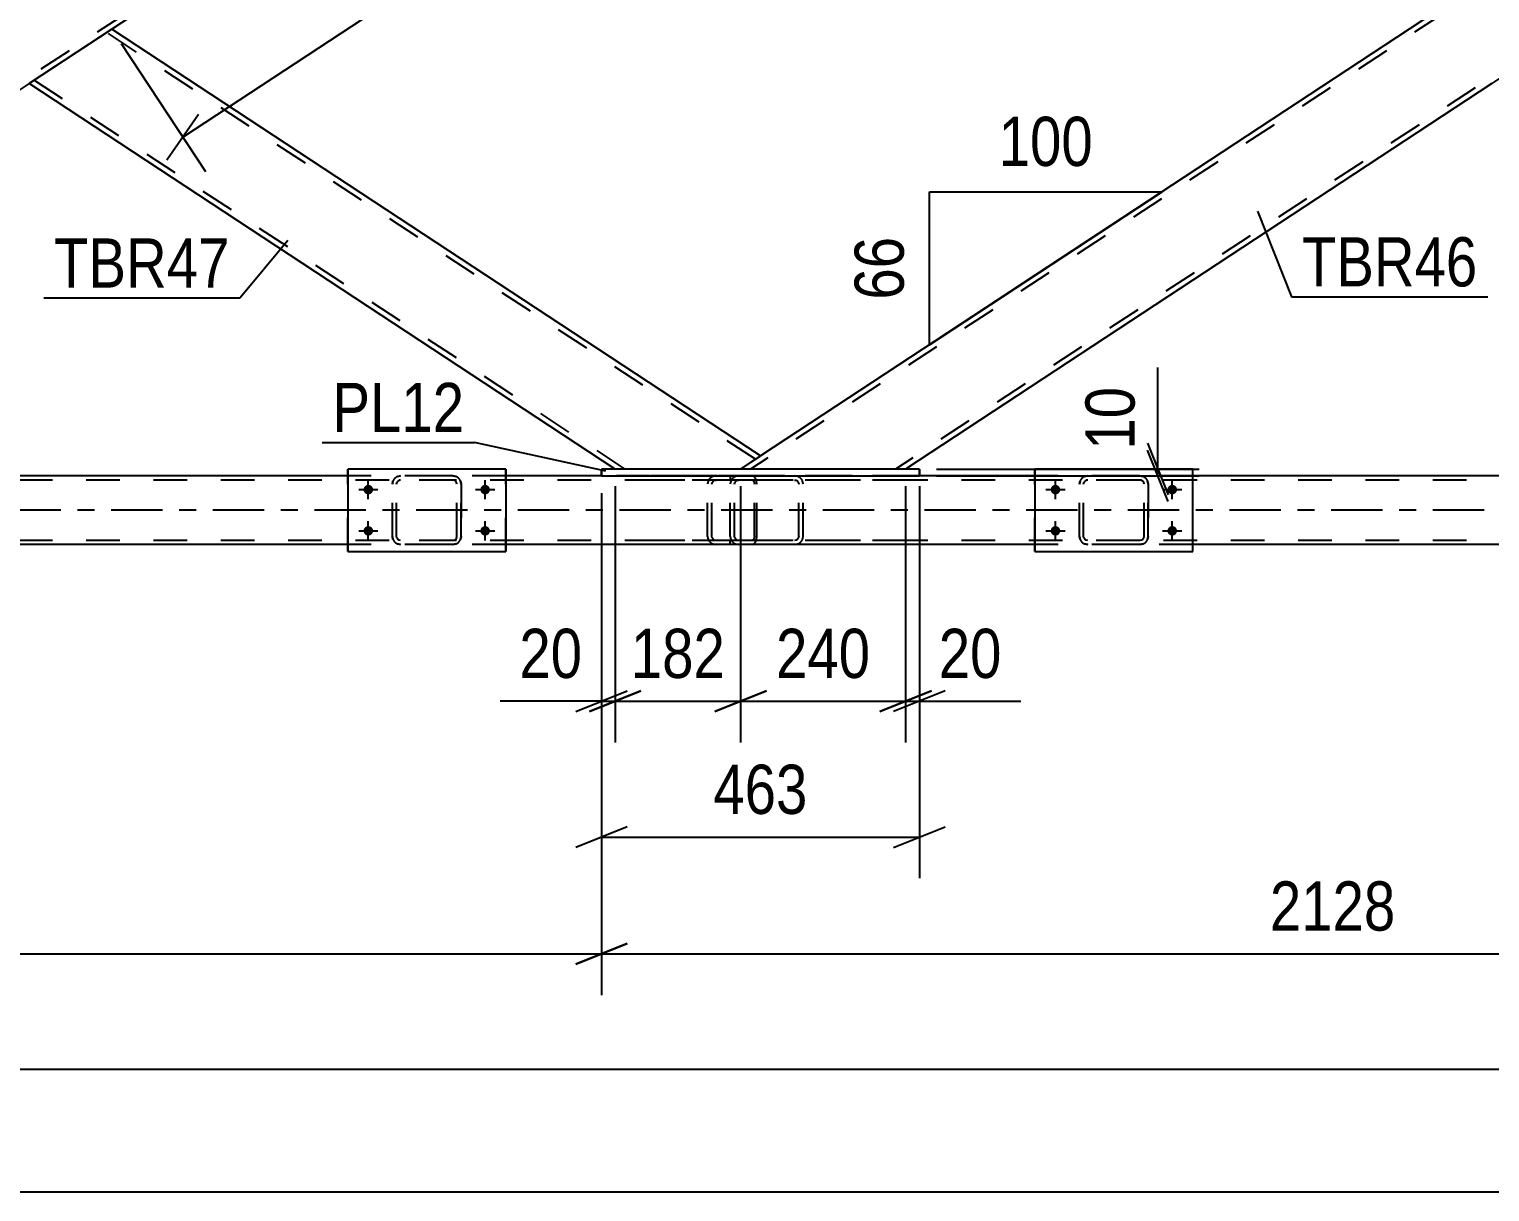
# Model space of a CAD drawing. Header units: millimetres. Extents: x -815 to 374, y -743 to 98.
# Drawn here: x -585.9 to -500.8, y -59.2 to 8.4 of the extents above; entities that cross this region are included whole.
import ezdxf

# ---------------------------------------------------------------- set-up
doc = ezdxf.new("R2010")
doc.units = ezdxf.units.MM
doc.linetypes.add('DXK_LINE_DOT2', pattern=[3.9198, 1.9599, -1.9599])
doc.linetypes.add('DXK_LINE_DOT3', pattern=[5.9187, 2.979, -0.9799, 0.9799, -0.9799])
doc.styles.add('Arial Narrow', font='ARIALN.TTF', dxfattribs={"height": 0.2})

# ---------------------------------------------------------------- blocks, each defined once
blk = doc.blocks.new('Part-232933173-46382 - 4786')
at = {"color": 2, "linetype": 'Continuous'}
for p, q in [((-518.123, -17.178), (-527.323, -17.178)), ((-527.323, -17.178), (-527.323, -21.978)), ((-518.123, -21.978), (-518.123, -17.178)), ((-527.323, -21.978), (-518.123, -21.978))]:
    blk.add_line(p, q, dxfattribs=at)
at = {"color": 7, "linetype": 'DXK_LINE_DOT2'}
blk.add_line((-527.323, -21.978), (-527.323, -17.178), dxfattribs=at)
blk = doc.blocks.new('Part-232933173-4863 - 4786')
at = {"color": 7, "linetype": 'DXK_LINE_DOT2'}
for p, q in [((-467.553, 33.021), (-543.869, -17.178)), ((-459.11, 33.021), (-535.425, -17.178)), ((-458.527, 33.021), (-468.135, 33.021)), ((-500.729, 11.582), (-505.533, 8.422)), ((-495.925, 8.422), (-500.729, 5.262)), ((-543.297, -16.418), (-544.451, -17.178)), ((-534.843, -17.178), (-544.451, -17.178))]:
    blk.add_line(p, q, dxfattribs=at)
at = {"color": 2, "linetype": 'Continuous'}
for p, q in [((-468.135, 33.021), (-500.729, 11.582)), ((-458.527, 33.021), (-495.925, 8.422)), ((-505.533, 8.422), (-543.297, -16.418)), ((-500.729, 5.262), (-534.843, -17.178))]:
    blk.add_line(p, q, dxfattribs=at)
blk = doc.blocks.new('Part-232933173-4933 - 4786')
at = {"color": 7, "linetype": 'DXK_LINE_DOT2'}
for p, q in [((-543.785, -17.578), (-551.449, -17.578)), ((-543.785, -17.818), (-551.449, -17.818)), ((-545.876, -17.578), (-546.068, -17.614)), ((-546.054, -17.888), (-545.972, -17.836)), ((-545.972, -17.836), (-545.876, -17.818)), ((-545.061, -17.578), (-545.061, -17.818)), ((-543.681, -17.614), (-543.785, -17.578)), ((-543.785, -17.818), (-543.733, -17.836)), ((-543.733, -17.836), (-543.689, -17.888)), ((-543.593, -17.718), (-543.681, -17.614)), ((-543.534, -17.874), (-543.593, -17.718)), ((-546.344, -17.888), (-546.379, -18.058)), ((-546.379, -21.098), (-546.379, -18.058)), ((-546.341, -17.874), (-546.344, -17.888)), ((-546.127, -18.058), (-546.108, -17.966)), ((-546.127, -21.098), (-546.127, -18.058)), ((-546.108, -17.966), (-546.054, -17.888)), ((-543.689, -17.888), (-543.66, -17.966)), ((-543.66, -17.966), (-543.649, -18.058)), ((-543.649, -21.098), (-543.649, -18.058)), ((-543.514, -18.058), (-543.534, -17.874)), ((-543.514, -21.098), (-543.514, -18.058)), ((-546.379, -21.098), (-546.36, -21.189)), ((-546.36, -21.189), (-546.341, -21.281)), ((-546.108, -21.189), (-546.127, -21.098)), ((-546.054, -21.267), (-546.108, -21.189)), ((-543.66, -21.189), (-543.689, -21.267)), ((-543.649, -21.098), (-543.66, -21.189)), ((-543.534, -21.281), (-543.514, -21.098)), ((-543.785, -21.338), (-551.449, -21.338)), ((-543.785, -21.578), (-551.449, -21.578)), ((-546.068, -21.541), (-545.876, -21.578)), ((-545.972, -21.319), (-546.054, -21.267)), ((-545.876, -21.338), (-545.972, -21.319)), ((-545.061, -21.578), (-545.061, -21.338)), ((-543.733, -21.319), (-543.785, -21.338)), ((-543.785, -21.578), (-543.681, -21.541)), ((-543.689, -21.267), (-543.733, -21.319)), ((-543.681, -21.541), (-543.593, -21.437)), ((-543.593, -21.437), (-543.534, -21.281))]:
    blk.add_line(p, q, dxfattribs=at)
for centre, start, end in [((-545.891, -18.073), 111.1941, 156.15059), ((-545.891, -21.082), 203.84941, 248.8059)]:
    blk.add_arc(centre, 0.492, start, end, dxfattribs=at)
blk = doc.blocks.new('Part-232933173-4878 - 4786')
at = {"color": 7, "linetype": 'DXK_LINE_DOT2'}
for p, q in [((-552.687, 33.021), (-629.003, -17.178)), ((-544.244, 33.021), (-620.56, -17.178)), ((-543.661, 33.021), (-553.269, 33.021)), ((-585.864, 11.582), (-590.668, 8.422)), ((-581.06, 8.422), (-585.864, 5.262)), ((-628.431, -16.418), (-629.585, -17.178)), ((-619.977, -17.178), (-629.585, -17.178))]:
    blk.add_line(p, q, dxfattribs=at)
at = {"color": 2, "linetype": 'Continuous'}
for p, q in [((-553.269, 33.021), (-585.864, 11.582)), ((-543.661, 33.021), (-581.06, 8.422)), ((-590.668, 8.422), (-628.431, -16.418)), ((-585.864, 5.262), (-619.977, -17.178))]:
    blk.add_line(p, q, dxfattribs=at)
blk = doc.blocks.new('Part-232933173-4883 - 4786')
at = {"color": 2, "linetype": 'Continuous'}
for p, q in [((-581.06, 8.422), (-585.864, 5.262)), ((-543.297, -16.418), (-581.06, 8.422)), ((-551.75, -17.178), (-585.864, 5.262)), ((-544.451, -17.178), (-543.297, -16.418))]:
    blk.add_line(p, q, dxfattribs=at)
at = {"color": 7, "linetype": 'DXK_LINE_DOT2'}
for p, q in [((-581.104, 8.392), (-581.642, 8.039)), ((-543.588, -16.61), (-581.351, 8.23)), ((-585.573, 5.453), (-585.55, 5.468)), ((-551.168, -17.178), (-585.573, 5.453)), ((-543.341, -16.447), (-543.879, -16.801)), ((-544.451, -17.178), (-551.75, -17.178))]:
    blk.add_line(p, q, dxfattribs=at)
blk = doc.blocks.new('Part-232933173-4926 - 4786')
at = {"color": 7, "linetype": 'DXK_LINE_DOT2'}
for p, q in [((-544.55, -17.578), (-544.745, -17.614)), ((-544.731, -17.888), (-544.648, -17.836)), ((-544.648, -17.836), (-544.55, -17.818)), ((-534.807, -17.578), (-544.55, -17.578)), ((-534.807, -17.818), (-544.55, -17.818)), ((-541.119, -17.614), (-541.315, -17.578)), ((-541.315, -17.818), (-541.217, -17.836)), ((-541.217, -17.836), (-541.134, -17.888)), ((-545.025, -17.888), (-545.061, -18.058)), ((-545.061, -21.098), (-545.061, -18.058)), ((-545.022, -17.874), (-545.025, -17.888)), ((-544.805, -18.058), (-544.786, -17.966)), ((-544.805, -21.098), (-544.805, -18.058)), ((-544.786, -17.966), (-544.731, -17.888)), ((-541.134, -17.888), (-541.079, -17.966)), ((-541.079, -17.966), (-541.06, -18.058)), ((-541.06, -21.098), (-541.06, -18.058)), ((-540.84, -17.888), (-540.843, -17.874)), ((-540.804, -18.058), (-540.84, -17.888)), ((-540.804, -21.098), (-540.804, -18.058)), ((-545.061, -21.098), (-545.041, -21.189)), ((-545.041, -21.189), (-545.022, -21.281)), ((-544.786, -21.189), (-544.805, -21.098)), ((-544.731, -21.267), (-544.786, -21.189)), ((-541.079, -21.189), (-541.134, -21.267)), ((-541.06, -21.098), (-541.079, -21.189)), ((-540.843, -21.281), (-540.824, -21.189)), ((-540.824, -21.189), (-540.804, -21.098)), ((-544.745, -21.541), (-544.55, -21.578)), ((-544.648, -21.319), (-544.731, -21.267)), ((-544.55, -21.338), (-544.648, -21.319)), ((-534.807, -21.338), (-544.55, -21.338)), ((-534.807, -21.578), (-544.55, -21.578)), ((-541.217, -21.319), (-541.315, -21.338)), ((-541.315, -21.578), (-541.119, -21.541)), ((-541.134, -21.267), (-541.217, -21.319))]:
    blk.add_line(p, q, dxfattribs=at)
for centre, start, end in [((-544.57, -18.078), 110.75832, 155.68004), ((-541.295, -18.078), 24.31996, 69.24168), ((-544.57, -21.077), 204.31996, 249.24168), ((-541.295, -21.077), 290.75832, 335.68004)]:
    blk.add_arc(centre, 0.496, start, end, dxfattribs=at)
blk = doc.blocks.new('Part-232933173-5090 - 4786')
at = {"color": 2, "linetype": 'Continuous'}
for p, q in [((-552.55, -17.578), (-552.55, -17.178)), ((-552.55, -17.178), (-552.55, -17.178)), ((-534.043, -17.178), (-552.55, -17.178)), ((-552.55, -17.578), (-552.55, -17.578)), ((-552.55, -17.578), (-534.043, -17.578)), ((-534.043, -17.178), (-534.043, -17.578))]:
    blk.add_line(p, q, dxfattribs=at)
at = {"color": 7, "linetype": 'DXK_LINE_DOT2'}
for p, q in [((-552.55, -17.178), (-552.55, -17.578)), ((-534.043, -17.178), (-534.043, -17.178)), ((-534.043, -17.578), (-534.043, -17.178)), ((-534.043, -17.578), (-534.043, -17.578))]:
    blk.add_line(p, q, dxfattribs=at)
blk = doc.blocks.new('Part-232933173-5179 - 4786')
at = {"color": 7, "linetype": 'DXK_LINE_DOT2'}
for p, q in [((-63.184, -17.818), (-735.323, -17.818)), ((-558.123, -17.578), (-567.323, -17.578)), ((-534.043, -17.578), (-552.55, -17.578)), ((-518.123, -17.578), (-527.323, -17.578)), ((-63.184, -21.338), (-735.323, -21.338)), ((-558.123, -21.578), (-567.323, -21.578)), ((-518.123, -21.578), (-527.323, -21.578))]:
    blk.add_line(p, q, dxfattribs=at)
at = {"color": 2, "linetype": 'Continuous'}
for p, q in [((-567.323, -17.578), (-598.123, -17.578)), ((-552.55, -17.578), (-558.123, -17.578)), ((-527.323, -17.578), (-534.043, -17.578)), ((-487.323, -17.578), (-518.123, -17.578)), ((-567.323, -21.578), (-598.123, -21.578)), ((-527.323, -21.578), (-558.123, -21.578)), ((-487.323, -21.578), (-518.123, -21.578))]:
    blk.add_line(p, q, dxfattribs=at)
at = {"color": 7, "linetype": 'DXK_LINE_DOT3'}
blk.add_line((-63.184, -19.578), (-735.323, -19.578), dxfattribs=at)
blk = doc.blocks.new('Part-232933173-46385 - 4786')
at = {"color": 7, "linetype": 'DXK_LINE_DOT2'}
for p, q in [((-564.427, -17.614), (-564.243, -17.578)), ((-564.243, -17.578), (-564.427, -17.614)), ((-564.335, -17.836), (-564.413, -17.888)), ((-564.243, -17.818), (-564.335, -17.836)), ((-561.203, -17.578), (-564.243, -17.578)), ((-561.203, -17.818), (-564.243, -17.818)), ((-561.203, -17.578), (-561.019, -17.614)), ((-561.019, -17.614), (-561.203, -17.578)), ((-561.111, -17.836), (-561.203, -17.818)), ((-561.033, -17.888), (-561.111, -17.836)), ((-564.723, -18.058), (-564.687, -17.874)), ((-564.687, -17.874), (-564.723, -18.058)), ((-564.723, -21.098), (-564.723, -18.058)), ((-564.723, -18.058), (-564.723, -18.058)), ((-564.723, -21.098), (-564.723, -18.058)), ((-564.483, -18.058), (-564.465, -17.966)), ((-564.483, -18.058), (-564.465, -17.966)), ((-564.483, -21.098), (-564.483, -18.058)), ((-564.483, -18.058), (-564.483, -18.058)), ((-564.483, -21.098), (-564.483, -18.058)), ((-564.465, -17.966), (-564.413, -17.888)), ((-560.981, -17.966), (-561.033, -17.888)), ((-560.963, -18.058), (-560.981, -17.966)), ((-560.963, -18.058), (-560.981, -17.966)), ((-560.963, -21.098), (-560.963, -18.058)), ((-560.963, -18.058), (-560.963, -18.058)), ((-560.963, -21.098), (-560.963, -18.058)), ((-560.76, -17.874), (-560.723, -18.058)), ((-560.723, -18.058), (-560.76, -17.874)), ((-560.723, -21.098), (-560.723, -18.058)), ((-560.723, -18.058), (-560.723, -18.058)), ((-560.723, -18.058), (-560.723, -21.098)), ((-564.723, -21.098), (-564.723, -21.098)), ((-564.687, -21.281), (-564.723, -21.098)), ((-564.723, -21.098), (-564.687, -21.281)), ((-564.483, -21.098), (-564.483, -21.098)), ((-564.465, -21.189), (-564.483, -21.098)), ((-564.465, -21.189), (-564.483, -21.098)), ((-564.413, -21.267), (-564.465, -21.189)), ((-560.981, -21.189), (-561.033, -21.267)), ((-560.981, -21.189), (-560.963, -21.098)), ((-560.981, -21.189), (-560.963, -21.098)), ((-560.963, -21.098), (-560.963, -21.098)), ((-560.723, -21.098), (-560.76, -21.281)), ((-560.76, -21.281), (-560.723, -21.098)), ((-560.723, -21.098), (-560.723, -21.098)), ((-564.243, -21.578), (-564.427, -21.541)), ((-564.427, -21.541), (-564.243, -21.578)), ((-564.335, -21.319), (-564.413, -21.267)), ((-564.243, -21.338), (-564.335, -21.319)), ((-561.203, -21.338), (-564.243, -21.338)), ((-561.203, -21.578), (-564.243, -21.578)), ((-561.111, -21.319), (-561.203, -21.338)), ((-561.019, -21.541), (-561.203, -21.578)), ((-561.203, -21.578), (-561.019, -21.541)), ((-561.033, -21.267), (-561.111, -21.319))]:
    blk.add_line(p, q, dxfattribs=at)
at = {"color": 7, "linetype": 'DXK_LINE_DOT3'}
blk.add_line((-562.723, -19.578), (-562.723, -19.578), dxfattribs=at)
at = {"color": 7, "linetype": 'DXK_LINE_DOT2'}
for centre, start, end in [((-564.243, -18.058), 112.5, 157.5), ((-564.243, -18.058), 112.5, 157.5), ((-561.203, -18.058), 22.5, 67.5), ((-561.203, -18.058), 22.5, 67.5), ((-564.243, -21.098), 202.5, 247.5), ((-564.243, -21.098), 202.5, 247.5), ((-561.203, -21.098), 292.5, 337.5), ((-561.203, -21.098), 292.5, 337.5)]:
    blk.add_arc(centre, 0.48, start, end, dxfattribs=at)
blk = doc.blocks.new('Part-232933173-46381 - 4786')
at = {"color": 7, "linetype": 'DXK_LINE_DOT2'}
for p, q in [((-524.427, -17.614), (-524.243, -17.578)), ((-524.243, -17.578), (-524.427, -17.614)), ((-524.335, -17.836), (-524.413, -17.888)), ((-524.243, -17.818), (-524.335, -17.836)), ((-521.203, -17.578), (-524.243, -17.578)), ((-521.203, -17.818), (-524.243, -17.818)), ((-521.203, -17.578), (-521.019, -17.614)), ((-521.019, -17.614), (-521.203, -17.578)), ((-521.111, -17.836), (-521.203, -17.818)), ((-521.033, -17.888), (-521.111, -17.836)), ((-524.723, -18.058), (-524.687, -17.874)), ((-524.687, -17.874), (-524.723, -18.058)), ((-524.723, -21.098), (-524.723, -18.058)), ((-524.723, -18.058), (-524.723, -18.058)), ((-524.723, -21.098), (-524.723, -18.058)), ((-524.483, -18.058), (-524.465, -17.966)), ((-524.483, -18.058), (-524.465, -17.966)), ((-524.483, -21.098), (-524.483, -18.058)), ((-524.483, -18.058), (-524.483, -18.058)), ((-524.483, -21.098), (-524.483, -18.058)), ((-524.465, -17.966), (-524.413, -17.888)), ((-520.981, -17.966), (-521.033, -17.888)), ((-520.963, -18.058), (-520.981, -17.966)), ((-520.963, -18.058), (-520.981, -17.966)), ((-520.963, -21.098), (-520.963, -18.058)), ((-520.963, -18.058), (-520.963, -18.058)), ((-520.963, -21.098), (-520.963, -18.058)), ((-520.76, -17.874), (-520.723, -18.058)), ((-520.723, -18.058), (-520.76, -17.874)), ((-520.723, -21.098), (-520.723, -18.058)), ((-520.723, -18.058), (-520.723, -18.058)), ((-520.723, -18.058), (-520.723, -21.098)), ((-524.723, -21.098), (-524.723, -21.098)), ((-524.687, -21.281), (-524.723, -21.098)), ((-524.723, -21.098), (-524.687, -21.281)), ((-524.483, -21.098), (-524.483, -21.098)), ((-524.465, -21.189), (-524.483, -21.098)), ((-524.465, -21.189), (-524.483, -21.098)), ((-524.413, -21.267), (-524.465, -21.189)), ((-520.981, -21.189), (-521.033, -21.267)), ((-520.981, -21.189), (-520.963, -21.098)), ((-520.981, -21.189), (-520.963, -21.098)), ((-520.963, -21.098), (-520.963, -21.098)), ((-520.723, -21.098), (-520.76, -21.281)), ((-520.76, -21.281), (-520.723, -21.098)), ((-520.723, -21.098), (-520.723, -21.098)), ((-524.243, -21.578), (-524.427, -21.541)), ((-524.427, -21.541), (-524.243, -21.578)), ((-524.335, -21.319), (-524.413, -21.267)), ((-524.243, -21.338), (-524.335, -21.319)), ((-521.203, -21.338), (-524.243, -21.338)), ((-521.203, -21.578), (-524.243, -21.578)), ((-521.111, -21.319), (-521.203, -21.338)), ((-521.019, -21.541), (-521.203, -21.578)), ((-521.203, -21.578), (-521.019, -21.541)), ((-521.033, -21.267), (-521.111, -21.319))]:
    blk.add_line(p, q, dxfattribs=at)
at = {"color": 7, "linetype": 'DXK_LINE_DOT3'}
blk.add_line((-522.723, -19.578), (-522.723, -19.578), dxfattribs=at)
at = {"color": 7, "linetype": 'DXK_LINE_DOT2'}
for centre, start, end in [((-524.243, -18.058), 112.5, 157.5), ((-524.243, -18.058), 112.5, 157.5), ((-521.203, -18.058), 22.5, 67.5), ((-521.203, -18.058), 22.5, 67.5), ((-524.243, -21.098), 202.5, 247.5), ((-524.243, -21.098), 202.5, 247.5), ((-521.203, -21.098), 292.5, 337.5), ((-521.203, -21.098), 292.5, 337.5)]:
    blk.add_arc(centre, 0.48, start, end, dxfattribs=at)
blk = doc.blocks.new('Part-232933173-46386 - 4786')
at = {"color": 2, "linetype": 'Continuous'}
for p, q in [((-558.123, -17.178), (-567.323, -17.178)), ((-567.323, -17.178), (-567.323, -21.978)), ((-558.123, -17.178), (-558.123, -21.978)), ((-567.323, -21.978), (-558.123, -21.978))]:
    blk.add_line(p, q, dxfattribs=at)
at = {"color": 7, "linetype": 'DXK_LINE_DOT2'}
for p, q in [((-567.323, -21.978), (-567.323, -17.178)), ((-558.123, -21.978), (-558.123, -17.178))]:
    blk.add_line(p, q, dxfattribs=at)
blk = doc.blocks.new('Bolt-232933173-46455 - 4786')
at = {"linetype": 'Continuous'}
for points in [[(-526.123, -18.098, -1), (-526.123, -18.658, -1)], [(-519.323, -18.098, -1), (-519.323, -18.658, -1)], [(-526.123, -20.498, -1), (-526.123, -21.058, -1)], [(-519.323, -20.498, -1), (-519.323, -21.058, -1)]]:
    blk.add_hatch(color=1, dxfattribs=at).paths.add_polyline_path(points)
at = {"color": 1, "linetype": 'Continuous'}
for p, q in [((-526.123, -18.938), (-526.123, -17.818)), ((-519.323, -18.938), (-519.323, -17.818)), ((-526.683, -18.378), (-525.563, -18.378)), ((-519.883, -18.378), (-518.763, -18.378)), ((-526.123, -21.338), (-526.123, -20.218)), ((-519.323, -21.338), (-519.323, -20.218)), ((-526.683, -20.778), (-525.563, -20.778)), ((-519.883, -20.778), (-518.763, -20.778))]:
    blk.add_line(p, q, dxfattribs=at)
blk = doc.blocks.new('Bolt-232933173-46457 - 4786')
at = {"linetype": 'Continuous'}
for points in [[(-566.123, -18.098, -1), (-566.123, -18.658, -1)], [(-559.323, -18.098, -1), (-559.323, -18.658, -1)], [(-566.123, -20.498, -1), (-566.123, -21.058, -1)], [(-559.323, -20.498, -1), (-559.323, -21.058, -1)]]:
    blk.add_hatch(color=1, dxfattribs=at).paths.add_polyline_path(points)
at = {"color": 1, "linetype": 'Continuous'}
for p, q in [((-566.123, -18.938), (-566.123, -17.818)), ((-559.323, -18.938), (-559.323, -17.818)), ((-566.683, -18.378), (-565.563, -18.378)), ((-559.883, -18.378), (-558.763, -18.378)), ((-566.123, -21.338), (-566.123, -20.218)), ((-559.323, -21.338), (-559.323, -20.218)), ((-566.683, -20.778), (-565.563, -20.778)), ((-559.883, -20.778), (-558.763, -20.778))]:
    blk.add_line(p, q, dxfattribs=at)
blk = doc.blocks.new('StraightDimension-232933173-5296 - 4786')
at = {"color": 7, "linetype": 'Continuous'}
for p, q in [((-551.75, -18.178), (-551.75, -33.091)), ((-544.451, -18.178), (-544.451, -33.091)), ((-553.25, -31.291), (-550.25, -30.091)), ((-542.951, -30.091), (-545.951, -31.291)), ((-551.75, -30.691), (-544.451, -30.691))]:
    blk.add_line(p, q, dxfattribs=at)
at = {"color": 0}
blk.add_wipeout([(-544.758, -29.941), (-544.758, -25.741), (-551.443, -25.741), (-551.443, -29.941)], dxfattribs=at)
at = {"color": 3, "style": 'Arial Narrow'}
blk.add_text('182', height=2.8633, dxfattribs=at).set_placement((-550.843, -29.341))
blk = doc.blocks.new('StraightDimension-232933173-37533 - 4786')
at = {"color": 7, "linetype": 'Continuous'}
blk.add_line((-775.388, -59.247), (-62.544, -59.247), dxfattribs=at)
blk = doc.blocks.new('StraightDimension-232933173-5320 - 4786')
at = {"color": 7, "linetype": 'Continuous'}
for p, q in [((-534.843, -18.178), (-534.843, -33.091)), ((-534.043, -18.178), (-534.043, -33.091)), ((-536.343, -31.291), (-533.343, -30.091)), ((-532.543, -30.091), (-535.543, -31.291)), ((-534.843, -30.691), (-534.043, -30.691)), ((-534.043, -30.691), (-528.137, -30.691)), ((-534.043, -30.691), (-528.137, -30.691))]:
    blk.add_line(p, q, dxfattribs=at)
at = {"color": 0}
blk.add_wipeout([(-528.662, -29.941), (-528.662, -25.741), (-533.518, -25.741), (-533.518, -29.941)], dxfattribs=at)
at = {"color": 3, "style": 'Arial Narrow'}
blk.add_text('20', height=2.8633, dxfattribs=at).set_placement((-532.918, -29.341))
blk = doc.blocks.new('StraightDimension-232933173-37415 - 4786')
at = {"color": 7, "linetype": 'Continuous'}
blk.add_line((-774.748, -52.113), (-63.184, -52.113), dxfattribs=at)
blk = doc.blocks.new('StraightDimension-232933173-37244 - 4786')
at = {"color": 7, "linetype": 'Continuous'}
for p, q in [((-552.55, -18.578), (-552.55, -47.795)), ((-467.416, -18.578), (-467.416, -47.795)), ((-551.05, -44.795), (-554.05, -45.995)), ((-468.916, -45.995), (-465.916, -44.795)), ((-552.55, -45.395), (-467.416, -45.395))]:
    blk.add_line(p, q, dxfattribs=at)
at = {"color": 0}
blk.add_wipeout([(-505.727, -44.645), (-505.727, -40.445), (-514.239, -40.445), (-514.239, -44.645)], dxfattribs=at)
at = {"color": 3, "style": 'Arial Narrow'}
blk.add_text('2128', height=2.8633, dxfattribs=at).set_placement((-513.639, -44.045))
blk = doc.blocks.new('AngleDimension-232933173-57506 - 4786')
at = {"color": 7, "linetype": 'Continuous'}
for p, q in [((-533.451, -1.039), (-519.916, -1.039)), ((-533.451, -9.942), (-519.916, -1.039)), ((-533.451, -9.942), (-533.451, -1.039)), ((-528.067, -6.401), (-519.916, -1.039))]:
    blk.add_line(p, q, dxfattribs=at)
at = {"color": 0}
for points in [[(-523.341, -0.139), (-523.341, 4.061), (-530.026, 4.061), (-530.026, -0.139)], [(-534.351, -3.062), (-538.551, -3.062), (-538.551, -7.919), (-534.351, -7.919)]]:
    blk.add_wipeout(points, dxfattribs=at)
at = {"color": 3, "style": 'Arial Narrow'}
blk.add_text('100', height=2.8633, dxfattribs=at).set_placement((-529.426, 0.461))
blk.add_text('66', height=2.8633, rotation=90.00021, dxfattribs=at).set_placement((-534.951, -7.319))
blk = doc.blocks.new('StraightDimension-232933173-5675 - 4786')
at = {"color": 7, "linetype": 'Continuous'}
for p, q in [((-520.164, -17.178), (-520.164, -11.271)), ((-520.164, -17.178), (-520.164, -11.271)), ((-520.764, -15.678), (-519.564, -18.678)), ((-519.564, -19.078), (-520.764, -16.078)), ((-533.043, -17.178), (-517.764, -17.178)), ((-533.043, -17.578), (-517.764, -17.578)), ((-520.164, -17.578), (-520.164, -17.178))]:
    blk.add_line(p, q, dxfattribs=at)
at = {"color": 0}
blk.add_wipeout([(-520.914, -11.796), (-525.114, -11.796), (-525.114, -16.653), (-520.914, -16.653)], dxfattribs=at)
at = {"color": 3, "style": 'Arial Narrow'}
blk.add_text('10', height=2.8633, rotation=90.00021, dxfattribs=at).set_placement((-521.514, -16.053))
blk = doc.blocks.new('StraightDimension-232933173-5312 - 4786')
at = {"color": 7, "linetype": 'Continuous'}
for p, q in [((-552.55, -18.578), (-552.55, -33.091)), ((-551.75, -18.178), (-551.75, -33.091)), ((-554.05, -31.291), (-551.05, -30.091)), ((-550.25, -30.091), (-553.25, -31.291)), ((-552.55, -30.691), (-558.456, -30.691)), ((-552.55, -30.691), (-558.456, -30.691)), ((-552.55, -30.691), (-551.75, -30.691))]:
    blk.add_line(p, q, dxfattribs=at)
at = {"color": 0}
blk.add_wipeout([(-553.075, -29.941), (-553.075, -25.741), (-557.931, -25.741), (-557.931, -29.941)], dxfattribs=at)
at = {"color": 3, "style": 'Arial Narrow'}
blk.add_text('20', height=2.8633, dxfattribs=at).set_placement((-557.331, -29.341))
blk = doc.blocks.new('StraightDimension-232933173-5304 - 4786')
at = {"color": 7, "linetype": 'Continuous'}
for p, q in [((-544.451, -18.178), (-544.451, -33.091)), ((-534.843, -18.178), (-534.843, -33.091)), ((-545.951, -31.291), (-542.951, -30.091)), ((-533.343, -30.091), (-536.343, -31.291)), ((-544.451, -30.691), (-534.843, -30.691))]:
    blk.add_line(p, q, dxfattribs=at)
at = {"color": 0}
blk.add_wipeout([(-536.305, -29.941), (-536.305, -25.741), (-542.989, -25.741), (-542.989, -29.941)], dxfattribs=at)
at = {"color": 3, "style": 'Arial Narrow'}
blk.add_text('240', height=2.8633, dxfattribs=at).set_placement((-542.389, -29.341))
blk = doc.blocks.new('StraightDimension-232933173-5396 - 4786')
at = {"color": 7, "linetype": 'Continuous'}
for p, q in [((-543.112, 32.186), (-538.207, 24.729)), ((-540.45, 25.409), (-538.603, 28.06)), ((-576.924, 2.135), (-539.526, 26.735)), ((-580.51, 7.586), (-575.605, 0.13)), ((-576.001, 3.46), (-577.848, 0.809))]:
    blk.add_line(p, q, dxfattribs=at)
at = {"color": 0}
blk.add_wipeout([(-555.081, 17.4), (-557.389, 20.909), (-564.501, 16.231), (-562.193, 12.722)], dxfattribs=at)
at = {"color": 3, "style": 'Arial Narrow'}
blk.add_text('1119', height=2.8633, rotation=33.33468, dxfattribs=at).set_placement((-562.022, 13.553))
blk = doc.blocks.new('StraightDimension-232933173-6982 - 4786')
at = {"color": 7, "linetype": 'Continuous'}
for p, q in [((-552.55, -18.578), (-552.55, -41.002)), ((-534.043, -18.578), (-534.043, -41.002)), ((-551.05, -38.002), (-554.05, -39.202)), ((-535.543, -39.202), (-532.543, -38.002)), ((-552.55, -38.602), (-534.043, -38.602))]:
    blk.add_line(p, q, dxfattribs=at)
at = {"color": 0}
blk.add_wipeout([(-539.954, -37.852), (-539.954, -33.652), (-546.639, -33.652), (-546.639, -37.852)], dxfattribs=at)
at = {"color": 3, "style": 'Arial Narrow'}
blk.add_text('463', height=2.8633, dxfattribs=at).set_placement((-546.039, -37.252))
blk = doc.blocks.new('StraightDimension-232933173-37245 - 4786')
at = {"color": 7, "linetype": 'Continuous'}
for p, q in [((-637.684, -18.578), (-637.684, -47.795)), ((-552.55, -18.578), (-552.55, -47.795)), ((-636.184, -44.795), (-639.184, -45.995)), ((-554.05, -45.995), (-551.05, -44.795)), ((-637.684, -45.395), (-552.55, -45.395))]:
    blk.add_line(p, q, dxfattribs=at)
at = {"color": 0}
blk.add_wipeout([(-590.861, -44.645), (-590.861, -40.445), (-599.373, -40.445), (-599.373, -44.645)], dxfattribs=at)
at = {"color": 3, "style": 'Arial Narrow'}
blk.add_text('2128', height=2.8633, dxfattribs=at).set_placement((-598.773, -44.045))
blk = doc.blocks.new('Mark-232933173-4859 - 4786')
at = {"color": 30, "linetype": 'Continuous'}
for p, q in [((-514.362, -2.163), (-512.377, -7.149)), ((-512.377, -7.149), (-500.95, -7.149))]:
    blk.add_line(p, q, dxfattribs=at)
at = {"color": 0}
blk.add_wipeout([(-501.55, -6.549), (-501.55, -3.549), (-511.777, -3.549), (-511.777, -6.549)], dxfattribs=at)
blk.add_wipeout([(-501.55, -6.549), (-501.55, -3.549), (-511.777, -3.549), (-511.777, -6.549)], dxfattribs=at)
at = {"color": 3, "style": 'Arial Narrow'}
blk.add_text('TBR46', height=2.8633, dxfattribs=at).set_placement((-511.777, -6.549))
blk = doc.blocks.new('Mark-232933173-4879 - 4786')
at = {"color": 30, "linetype": 'Continuous'}
for p in [(-570.817, -3.882), (-585.018, -7.219)]:
    blk.add_line(p, (-573.591, -7.219), dxfattribs=at)
at = {"color": 0}
blk.add_wipeout([(-574.191, -6.619), (-574.191, -3.619), (-584.418, -3.619), (-584.418, -6.619)], dxfattribs=at)
blk.add_wipeout([(-574.191, -6.619), (-574.191, -3.619), (-584.418, -3.619), (-584.418, -6.619)], dxfattribs=at)
at = {"color": 3, "style": 'Arial Narrow'}
blk.add_text('TBR47', height=2.8633, dxfattribs=at).set_placement((-584.418, -6.619))
blk = doc.blocks.new('Mark-232933173-5086 - 4786')
at = {"color": 30, "linetype": 'Continuous'}
for p in [(-568.811, -15.628), (-552.303, -17.311)]:
    blk.add_line(p, (-559.935, -15.628), dxfattribs=at)
at = {"color": 0}
blk.add_wipeout([(-560.535, -15.028), (-560.535, -12.028), (-568.211, -12.028), (-568.211, -15.028)], dxfattribs=at)
blk.add_wipeout([(-560.535, -15.028), (-560.535, -12.028), (-568.211, -12.028), (-568.211, -15.028)], dxfattribs=at)
at = {"color": 3, "style": 'Arial Narrow'}
blk.add_text('PL12', height=2.8633, dxfattribs=at).set_placement((-568.211, -15.028))

msp = doc.modelspace()

# ---------------------------------------------------------------- block references
for name in ['Part-232933173-4878 - 4786', 'Part-232933173-4863 - 4786', 'Part-232933173-4883 - 4786', 'Part-232933173-5179 - 4786', 'Part-232933173-46386 - 4786', 'Bolt-232933173-46457 - 4786', 'Part-232933173-46385 - 4786', 'Part-232933173-5090 - 4786', 'Part-232933173-4933 - 4786', 'Part-232933173-4926 - 4786', 'Part-232933173-46382 - 4786', 'Bolt-232933173-46455 - 4786', 'Part-232933173-46381 - 4786']:
    msp.add_blockref(name, (0, 0))

# ---------------------------------------------------------------- next in the draw order: block references
for name in ['AngleDimension-232933173-57506 - 4786', 'Mark-232933173-4859 - 4786', 'Mark-232933173-4879 - 4786', 'Mark-232933173-5086 - 4786', 'StraightDimension-232933173-5296 - 4786']:
    msp.add_blockref(name, (0, 0))

# ---------------------------------------------------------------- next in the draw order: block references
for name in ['StraightDimension-232933173-5396 - 4786', 'StraightDimension-232933173-37533 - 4786']:
    msp.add_blockref(name, (0, 0))

# ---------------------------------------------------------------- next in the draw order: block references
msp.add_blockref('StraightDimension-232933173-5320 - 4786', (0, 0))

# ---------------------------------------------------------------- next in the draw order: block references
msp.add_blockref('StraightDimension-232933173-37415 - 4786', (0, 0))

# ---------------------------------------------------------------- next in the draw order: block references
msp.add_blockref('StraightDimension-232933173-37244 - 4786', (0, 0))

# ---------------------------------------------------------------- next in the draw order: block references
for name in ['StraightDimension-232933173-5675 - 4786', 'StraightDimension-232933173-5312 - 4786']:
    msp.add_blockref(name, (0, 0))

# ---------------------------------------------------------------- next in the draw order: block references
msp.add_blockref('StraightDimension-232933173-5304 - 4786', (0, 0))

# ---------------------------------------------------------------- next in the draw order: block references
msp.add_blockref('StraightDimension-232933173-6982 - 4786', (0, 0))

# ---------------------------------------------------------------- next in the draw order: block references
msp.add_blockref('StraightDimension-232933173-37245 - 4786', (0, 0))

doc.saveas('drawing.dxf')
